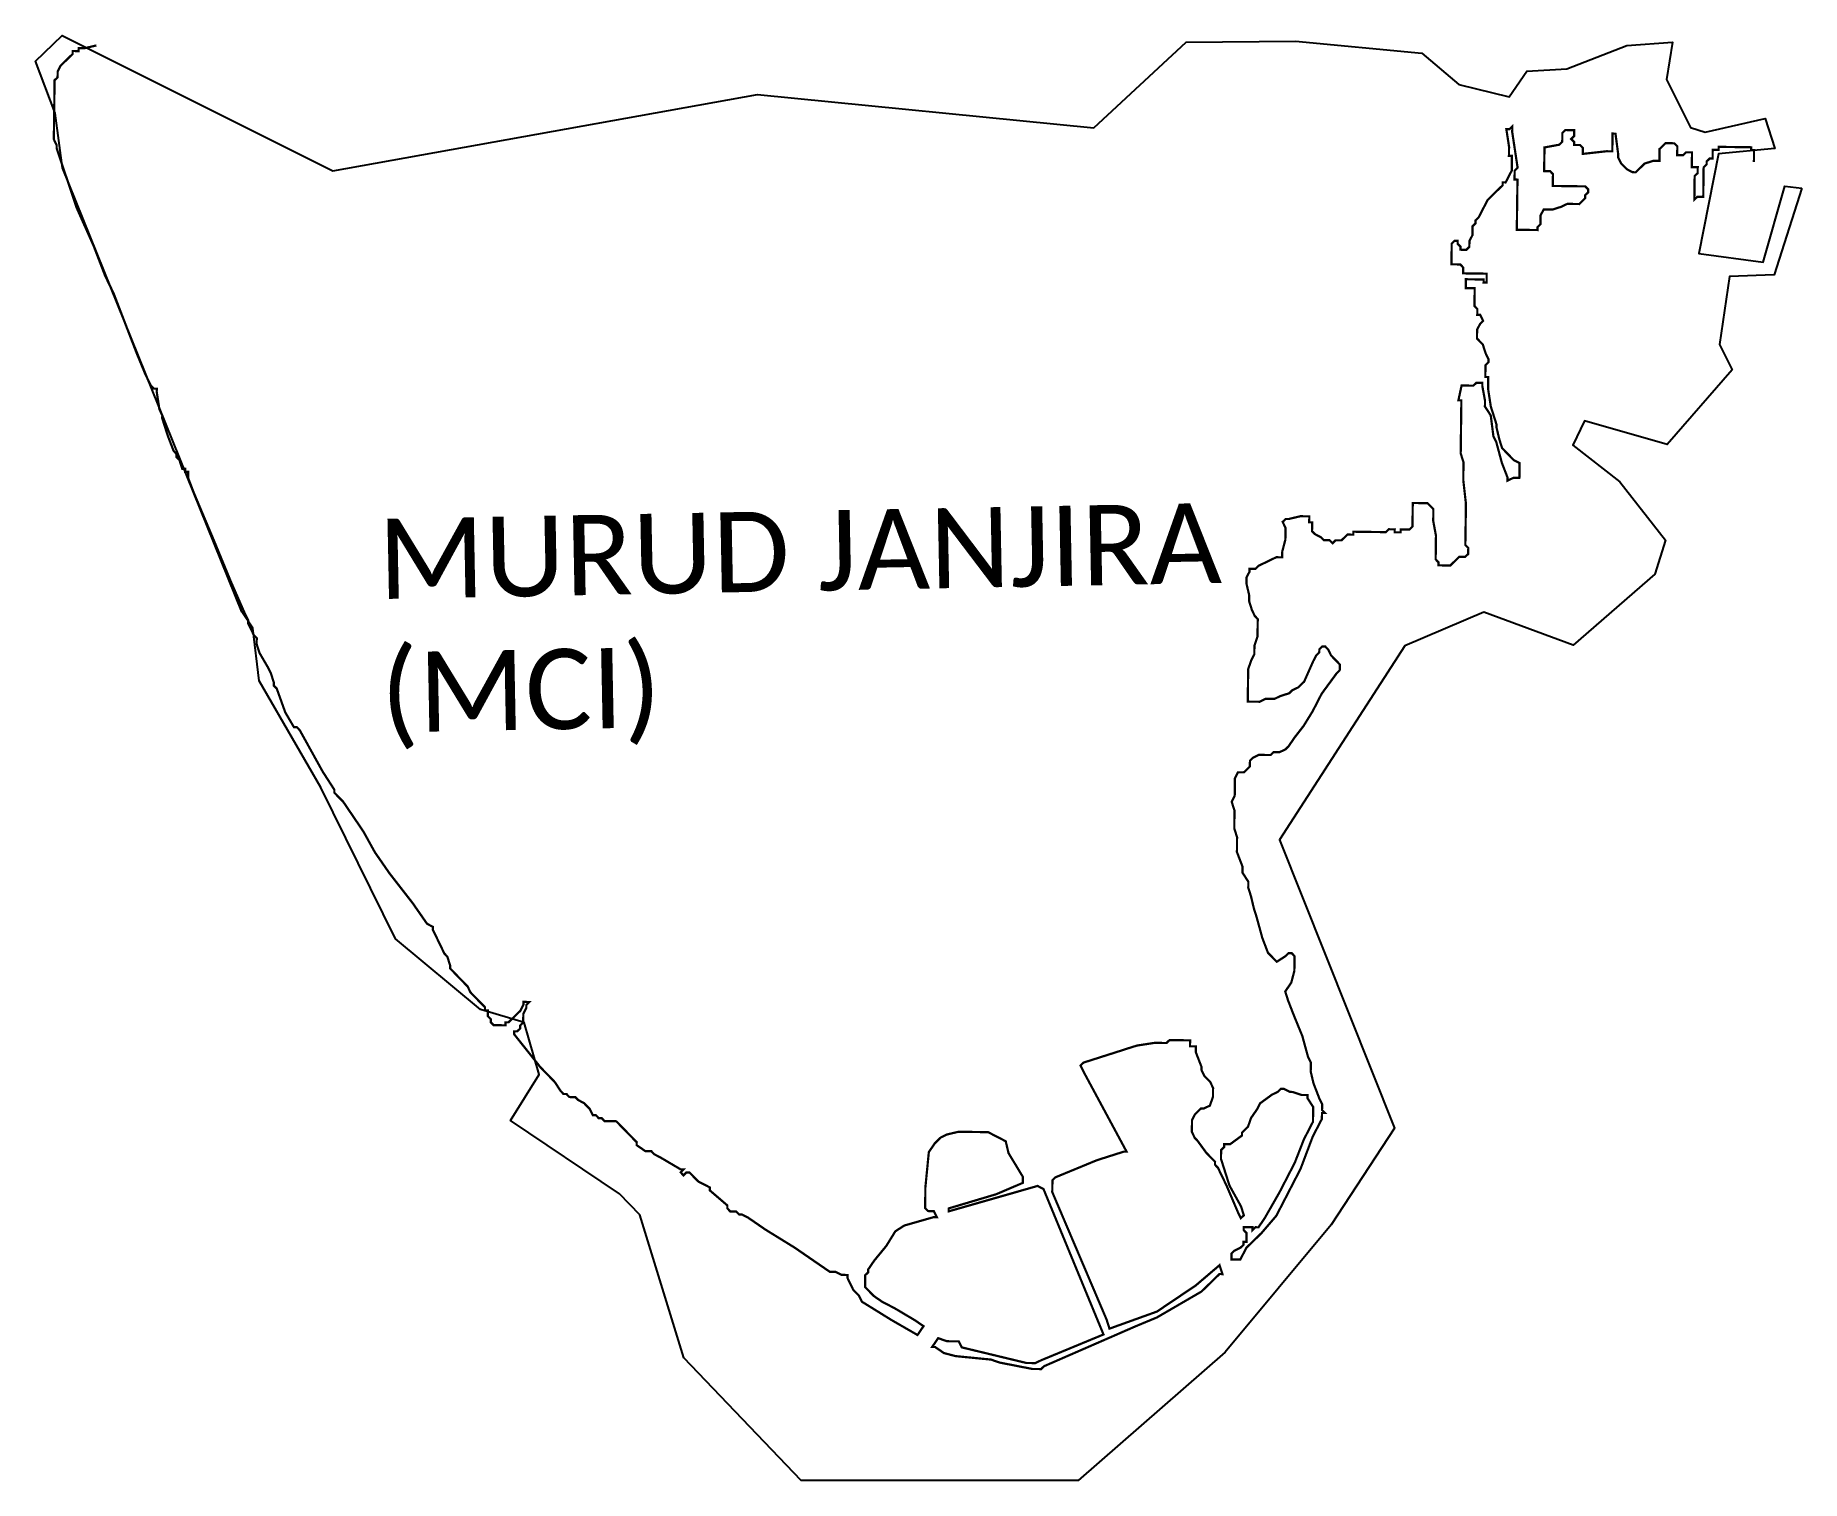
# Model space of a CAD drawing. Header units: metres. Extents: x 283713 to 286112, y 2026364 to 2028326.
import ezdxf

# ---------------------------------------------------------------- set-up
doc = ezdxf.new("R2010")
doc.units = ezdxf.units.M
for name, color, linetype in [('HIGH TIDE LINE', 6, 'Continuous'), ('village', 3, 'Continuous'), ('VILLAGE NAME', 250, 'Continuous')]:
    doc.layers.add(name, color=color, linetype=linetype)
doc.styles.get("Standard").update_dxf_attribs({"font": 'calibri.ttf'})

msp = doc.modelspace()

# ---------------------------------------------------------------- linework, layer by layer
at = {"layer": 'HIGH TIDE LINE', "lineweight": 0}
msp.add_lwpolyline([(286047.2, 2028154.1, 3.01, 3.01, 0), (286047.4, 2028170.2, 3.01, 3.01, 0), (286043.4, 2028170.2, 3.01, 3.01, 0), (286043.4, 2028174.2, 3.01, 3.01, 0), (285999.3, 2028174.8, 3.01, 3.01, 0), (285999.3, 2028170.8, 3.01, 3.01, 0), (285991.3, 2028170.9, 3.01, 3.01, 0), (285991.1, 2028158.9, 3.01, 3.01, 0), (285987.1, 2028158.9, 3.01, 3.01, 0), (285983, 2028155, 3.01, 3.01, 0), (285983, 2028151, 3.01, 3.01, 0), (285978.9, 2028147, 3.01, 3.01, 0), (285978.4, 2028106.9, 3.01, 3.01, 0), (285970.4, 2028107, 3.01, 3.01, 0), (285966.3, 2028103.1, 3.01, 3.01, 0), (285966.7, 2028135.1, 3.01, 3.01, 0), (285970.8, 2028139.1, 3.01, 3.01, 0), (285970.9, 2028147.1, 3.01, 3.01, 0), (285962.9, 2028147.2, 3.01, 3.01, 0), (285963.1, 2028167.3, 3.01, 3.01, 0), (285955.1, 2028167.4, 3.01, 3.01, 0), (285951.1, 2028163.4, 3.01, 3.01, 0), (285943, 2028163.5, 3.01, 3.01, 0), (285943.2, 2028175.6, 3.01, 3.01, 0), (285939.2, 2028179.6, 3.01, 3.01, 0), (285927.2, 2028179.8, 3.01, 3.01, 0), (285919.1, 2028171.9, 3.01, 3.01, 0), (285918.9, 2028155.8, 3.01, 3.01, 0), (285910.9, 2028155.9, 3.01, 3.01, 0), (285898.8, 2028152.1, 3.01, 3.01, 0), (285894.7, 2028148.1, 3.01, 3.01, 0), (285890.7, 2028144.2, 3.01, 3.01, 0), (285886.6, 2028140.2, 3.01, 3.01, 0), (285882.6, 2028140.3, 3.01, 3.01, 0), (285874.6, 2028144.4, 3.01, 3.01, 0), (285870.7, 2028148.5, 3.01, 3.01, 0), (285866.7, 2028152.5, 3.01, 3.01, 0), (285862.8, 2028160.6, 3.01, 3.01, 0), (285862.9, 2028164.6, 3.01, 3.01, 0), (285859.2, 2028192.7, 3.01, 3.01, 0), (285855.2, 2028192.8, 3.01, 3.01, 0), (285854.9, 2028168.7, 3.01, 3.01, 0), (285846.9, 2028168.8, 3.01, 3.01, 0), (285814.8, 2028165.2, 3.01, 3.01, 0), (285814.9, 2028173.3, 3.01, 3.01, 0), (285810.9, 2028177.3, 3.01, 3.01, 0), (285802.9, 2028177.4, 3.01, 3.01, 0), (285803, 2028181.4, 3.01, 3.01, 0), (285799, 2028185.5, 3.01, 3.01, 0), (285803.1, 2028189.5, 3.01, 3.01, 0), (285803.2, 2028197.5, 3.01, 3.01, 0), (285791.2, 2028197.6, 3.01, 3.01, 0), (285787.1, 2028193.7, 3.01, 3.01, 0), (285786.9, 2028181.7, 3.01, 3.01, 0), (285782.9, 2028177.7, 3.01, 3.01, 0), (285762.8, 2028174, 3.01, 3.01, 0), (285762.3, 2028141.9, 3.01, 3.01, 0), (285770.4, 2028141.8, 3.01, 3.01, 0), (285774.3, 2028137.7, 3.01, 3.01, 0), (285774.1, 2028121.7, 3.01, 3.01, 0), (285818.2, 2028121.1, 3.01, 3.01, 0), (285822.2, 2028117, 3.01, 3.01, 0), (285822.1, 2028113, 3.01, 3.01, 0), (285818, 2028109.1, 3.01, 3.01, 0), (285818, 2028105.1, 3.01, 3.01, 0), (285809.9, 2028097.1, 3.01, 3.01, 0), (285793.8, 2028097.4, 3.01, 3.01, 0), (285785.8, 2028093.5, 3.01, 3.01, 0), (285773.7, 2028089.6, 3.01, 3.01, 0), (285761.7, 2028089.8, 3.01, 3.01, 0), (285757.5, 2028081.8, 3.01, 3.01, 0), (285757.4, 2028069.8, 3.01, 3.01, 0), (285753.3, 2028065.8, 3.01, 3.01, 0), (285753.3, 2028061.8, 3.01, 3.01, 0), (285725.2, 2028062.2, 3.01, 3.01, 0), (285726.1, 2028130.3, 3.01, 3.01, 0), (285722.1, 2028130.4, 3.01, 3.01, 0), (285722.3, 2028142.4, 3.01, 3.01, 0), (285726.3, 2028146.4, 3.01, 3.01, 0), (285719, 2028194.6, 3.01, 3.01, 0), (285719.1, 2028202.6, 3.01, 3.01, 0), (285715, 2028198.7, 3.01, 3.01, 0), (285711, 2028198.7, 3.01, 3.01, 0), (285714.7, 2028174.6, 3.01, 3.01, 0), (285714.5, 2028162.6, 3.01, 3.01, 0), (285718.5, 2028162.5, 3.01, 3.01, 0), (285718.3, 2028142.5, 3.01, 3.01, 0), (285714.1, 2028134.5, 3.01, 3.01, 0), (285710, 2028126.5, 3.01, 3.01, 0), (285706, 2028126.6, 3.01, 3.01, 0), (285706, 2028122.6, 3.01, 3.01, 0), (285697.8, 2028114.7, 3.01, 3.01, 0), (285685.7, 2028102.8, 3.01, 3.01, 0), (285677.4, 2028086.9, 3.01, 3.01, 0), (285673.3, 2028078.9, 3.01, 3.01, 0), (285669.2, 2028075, 3.01, 3.01, 0), (285669.2, 2028071, 3.01, 3.01, 0), (285665.1, 2028067, 3.01, 3.01, 0), (285665, 2028055, 3.01, 3.01, 0), (285660.9, 2028047, 3.01, 3.01, 0), (285660.7, 2028039, 3.01, 3.01, 0), (285656.7, 2028035, 3.01, 3.01, 0), (285648.7, 2028035.1, 3.01, 3.01, 0), (285648.7, 2028039.2, 3.01, 3.01, 0), (285644.8, 2028043.2, 3.01, 3.01, 0), (285644.8, 2028047.2, 3.01, 3.01, 0), (285640.8, 2028047.3, 3.01, 3.01, 0), (285636.8, 2028043.3, 3.01, 3.01, 0), (285636.4, 2028015.3, 3.01, 3.01, 0), (285648.4, 2028015.1, 3.01, 3.01, 0), (285652.4, 2028011, 3.01, 3.01, 0), (285652.2, 2028003, 3.01, 3.01, 0), (285684.3, 2028002.6, 3.01, 3.01, 0), (285684.2, 2027990.6, 3.01, 3.01, 0), (285680.1, 2027990.6, 3.01, 3.01, 0), (285680.2, 2027994.6, 3.01, 3.01, 0), (285656.1, 2027995, 3.01, 3.01, 0), (285656, 2027982.9, 3.01, 3.01, 0), (285668, 2027982.8, 3.01, 3.01, 0), (285667.7, 2027958.7, 3.01, 3.01, 0), (285671.6, 2027954.6, 3.01, 3.01, 0), (285671.5, 2027946.6, 3.01, 3.01, 0), (285675.5, 2027946.6, 3.01, 3.01, 0), (285679.4, 2027938.5, 3.01, 3.01, 0), (285675.4, 2027934.5, 3.01, 3.01, 0), (285671.3, 2027926.6, 3.01, 3.01, 0), (285671.1, 2027914.6, 3.01, 3.01, 0), (285679, 2027906.4, 3.01, 3.01, 0), (285682.9, 2027894.4, 3.01, 3.01, 0), (285686.8, 2027886.3, 3.01, 3.01, 0), (285686.7, 2027882.3, 3.01, 3.01, 0), (285682.7, 2027878.3, 3.01, 3.01, 0), (285682.4, 2027862.3, 3.01, 3.01, 0), (285686.4, 2027862.2, 3.01, 3.01, 0), (285686.2, 2027846.2, 3.01, 3.01, 0), (285689.9, 2027822.1, 3.01, 3.01, 0), (285697.6, 2027797.9, 3.01, 3.01, 0), (285697.6, 2027793.9, 3.01, 3.01, 0), (285701.4, 2027777.8, 3.01, 3.01, 0), (285705.2, 2027765.7, 3.01, 3.01, 0), (285713.1, 2027757.6, 3.01, 3.01, 0), (285721, 2027749.5, 3.01, 3.01, 0), (285729, 2027745.4, 3.01, 3.01, 0), (285728.7, 2027725.3, 3.01, 3.01, 0), (285720.7, 2027725.4, 3.01, 3.01, 0), (285712.6, 2027721.5, 3.01, 3.01, 0), (285712.7, 2027725.5, 3.01, 3.01, 0), (285704.9, 2027745.7, 3.01, 3.01, 0), (285697.3, 2027773.9, 3.01, 3.01, 0), (285693.4, 2027781.9, 3.01, 3.01, 0), (285689.8, 2027810.1, 3.01, 3.01, 0), (285681.9, 2027822.2, 3.01, 3.01, 0), (285682, 2027830.2, 3.01, 3.01, 0), (285678.3, 2027850.3, 3.01, 3.01, 0), (285678.3, 2027854.3, 3.01, 3.01, 0), (285670.3, 2027854.4, 3.01, 3.01, 0), (285666.2, 2027850.5, 3.01, 3.01, 0), (285650.2, 2027850.7, 3.01, 3.01, 0), (285645.9, 2027830.7, 3.01, 3.01, 0), (285649.9, 2027830.6, 3.01, 3.01, 0), (285649, 2027758.5, 3.01, 3.01, 0), (285652.8, 2027746.4, 3.01, 3.01, 0), (285652.5, 2027722.3, 3.01, 3.01, 0), (285656.1, 2027690.2, 3.01, 3.01, 0), (285655.3, 2027634.1, 3.01, 3.01, 0), (285659.3, 2027630, 3.01, 3.01, 0), (285659.2, 2027622, 3.01, 3.01, 0), (285655.1, 2027618.1, 3.01, 3.01, 0), (285647.1, 2027618.2, 3.01, 3.01, 0), (285639, 2027610.3, 3.01, 3.01, 0), (285634.9, 2027606.3, 3.01, 3.01, 0), (285618.9, 2027606.5, 3.01, 3.01, 0), (285618.9, 2027610.5, 3.01, 3.01, 0), (285615, 2027614.6, 3.01, 3.01, 0), (285615.4, 2027646.7, 3.01, 3.01, 0), (285611.7, 2027666.8, 3.01, 3.01, 0), (285611.9, 2027682.8, 3.01, 3.01, 0), (285607.9, 2027686.9, 3.01, 3.01, 0), (285604, 2027690.9, 3.01, 3.01, 0), (285583.9, 2027691.2, 3.01, 3.01, 0), (285583.5, 2027659.1, 3.01, 3.01, 0), (285579.4, 2027655.2, 3.01, 3.01, 0), (285567.4, 2027655.3, 3.01, 3.01, 0), (285567.4, 2027651.3, 3.01, 3.01, 0), (285559.3, 2027651.4, 3.01, 3.01, 0), (285559.4, 2027655.4, 3.01, 3.01, 0), (285551.4, 2027655.5, 3.01, 3.01, 0), (285547.3, 2027651.6, 3.01, 3.01, 0), (285503.2, 2027652.2, 3.01, 3.01, 0), (285503.2, 2027648.2, 3.01, 3.01, 0), (285495.2, 2027648.3, 3.01, 3.01, 0), (285491.1, 2027644.3, 3.01, 3.01, 0), (285487, 2027640.4, 3.01, 3.01, 0), (285479, 2027640.5, 3.01, 3.01, 0), (285475, 2027636.5, 3.01, 3.01, 0), (285471, 2027640.6, 3.01, 3.01, 0), (285463, 2027640.7, 3.01, 3.01, 0), (285459, 2027644.7, 3.01, 3.01, 0), (285451.1, 2027648.9, 3.01, 3.01, 0), (285447.1, 2027652.9, 3.01, 3.01, 0), (285447.3, 2027664.9, 3.01, 3.01, 0), (285443.3, 2027665, 3.01, 3.01, 0), (285443.4, 2027673, 3.01, 3.01, 0), (285431.3, 2027673.2, 3.01, 3.01, 0), (285415.3, 2027669.4, 3.01, 3.01, 0), (285411.3, 2027669.4, 3.01, 3.01, 0), (285407.2, 2027665.5, 3.01, 3.01, 0), (285411.1, 2027657.4, 3.01, 3.01, 0), (285410.9, 2027641.4, 3.01, 3.01, 0), (285406.7, 2027625.4, 3.01, 3.01, 0), (285406.5, 2027617.4, 3.01, 3.01, 0), (285398.5, 2027617.5, 3.01, 3.01, 0), (285374.3, 2027605.8, 3.01, 3.01, 0), (285370.3, 2027601.8, 3.01, 3.01, 0), (285362.2, 2027601.9, 3.01, 3.01, 0), (285362.2, 2027597.9, 3.01, 3.01, 0), (285358.1, 2027590, 3.01, 3.01, 0), (285358, 2027581.9, 3.01, 3.01, 0), (285361.8, 2027565.8, 3.01, 3.01, 0), (285361.7, 2027557.8, 3.01, 3.01, 0), (285365.5, 2027545.7, 3.01, 3.01, 0), (285369.4, 2027537.7, 3.01, 3.01, 0), (285373.4, 2027533.6, 3.01, 3.01, 0), (285373, 2027509.6, 3.01, 3.01, 0), (285368.9, 2027497.6, 3.01, 3.01, 0), (285368.7, 2027485.6, 3.01, 3.01, 0), (285364.6, 2027477.6, 3.01, 3.01, 0), (285360.4, 2027465.6, 3.01, 3.01, 0), (285359.8, 2027421.5, 3.01, 3.01, 0), (285375.9, 2027421.3, 3.01, 3.01, 0), (285383.9, 2027425.2, 3.01, 3.01, 0), (285396, 2027425.1, 3.01, 3.01, 0), (285404, 2027429, 3.01, 3.01, 0), (285416.1, 2027432.8, 3.01, 3.01, 0), (285420.2, 2027436.8, 3.01, 3.01, 0), (285428.2, 2027440.7, 3.01, 3.01, 0), (285436.4, 2027448.6, 3.01, 3.01, 0), (285448.8, 2027476.5, 3.01, 3.01, 0), (285452.9, 2027484.4, 3.01, 3.01, 0), (285456.9, 2027488.4, 3.01, 3.01, 0), (285457, 2027492.4, 3.01, 3.01, 0), (285461.1, 2027496.4, 3.01, 3.01, 0), (285465.1, 2027496.3, 3.01, 3.01, 0), (285469, 2027492.2, 3.01, 3.01, 0), (285472.9, 2027484.2, 3.01, 3.01, 0), (285476.9, 2027480.1, 3.01, 3.01, 0), (285484.8, 2027472, 3.01, 3.01, 0), (285484.7, 2027464, 3.01, 3.01, 0), (285480.6, 2027460, 3.01, 3.01, 0), (285460.2, 2027432.2, 3.01, 3.01, 0), (285447.9, 2027408.3, 3.01, 3.01, 0), (285435.6, 2027388.4, 3.01, 3.01, 0), (285423.3, 2027372.6, 3.01, 3.01, 0), (285415.1, 2027360.6, 3.01, 3.01, 0), (285411.1, 2027356.7, 3.01, 3.01, 0), (285403, 2027352.8, 3.01, 3.01, 0), (285395, 2027352.9, 3.01, 3.01, 0), (285390.9, 2027348.9, 3.01, 3.01, 0), (285374.9, 2027349.2, 3.01, 3.01, 0), (285366.8, 2027345.2, 3.01, 3.01, 0), (285362.8, 2027341.3, 3.01, 3.01, 0), (285362.7, 2027333.3, 3.01, 3.01, 0), (285358.6, 2027329.3, 3.01, 3.01, 0), (285354.5, 2027325.4, 3.01, 3.01, 0), (285346.5, 2027325.5, 3.01, 3.01, 0), (285342.4, 2027317.5, 3.01, 3.01, 0), (285342.1, 2027293.5, 3.01, 3.01, 0), (285338, 2027285.5, 3.01, 3.01, 0), (285341.8, 2027273.4, 3.01, 3.01, 0), (285341.5, 2027249.4, 3.01, 3.01, 0), (285345.3, 2027237.3, 3.01, 3.01, 0), (285345.1, 2027217.2, 3.01, 3.01, 0), (285352.8, 2027197.1, 3.01, 3.01, 0), (285352.7, 2027189.1, 3.01, 3.01, 0), (285360.6, 2027176.9, 3.01, 3.01, 0), (285360.5, 2027168.9, 3.01, 3.01, 0), (285364.3, 2027156.8, 3.01, 3.01, 0), (285368.1, 2027140.7, 3.01, 3.01, 0), (285371.9, 2027128.7, 3.01, 3.01, 0), (285379.6, 2027100.5, 3.01, 3.01, 0), (285387.3, 2027080.3, 3.01, 3.01, 0), (285391.3, 2027076.3, 3.01, 3.01, 0), (285399.2, 2027068.2, 3.01, 3.01, 0), (285411.3, 2027076, 3.01, 3.01, 0), (285415.4, 2027080, 3.01, 3.01, 0), (285419.4, 2027079.9, 3.01, 3.01, 0), (285423.4, 2027075.8, 3.01, 3.01, 0), (285423.1, 2027055.8, 3.01, 3.01, 0), (285418.9, 2027039.8, 3.01, 3.01, 0), (285410.7, 2027027.9, 3.01, 3.01, 0), (285414.5, 2027015.8, 3.01, 3.01, 0), (285422.3, 2026995.7, 3.01, 3.01, 0), (285433.9, 2026967.4, 3.01, 3.01, 0), (285441.6, 2026939.3, 3.01, 3.01, 0), (285445.5, 2026931.2, 3.01, 3.01, 0), (285445.3, 2026919.2, 3.01, 3.01, 0), (285449.1, 2026903.1, 3.01, 3.01, 0), (285456.9, 2026882.9, 3.01, 3.01, 0), (285460.8, 2026874.9, 3.01, 3.01, 0), (285460.7, 2026866.8, 3.01, 3.01, 0), (285464.6, 2026862.8, 3.01, 3.01, 0), (285460.6, 2026862.8, 3.01, 3.01, 0), (285460.5, 2026854.8, 3.01, 3.01, 0), (285448.1, 2026830.9, 3.01, 3.01, 0), (285431.5, 2026787, 3.01, 3.01, 0), (285415.1, 2026755.2, 3.01, 3.01, 0), (285398.6, 2026723.3, 3.01, 3.01, 0), (285378.2, 2026699.5, 3.01, 3.01, 0), (285357.9, 2026679.8, 3.01, 3.01, 0), (285349.7, 2026663.8, 3.01, 3.01, 0), (285337.7, 2026664, 3.01, 3.01, 0), (285337.8, 2026672, 3.01, 3.01, 0), (285341.8, 2026676, 3.01, 3.01, 0), (285349.9, 2026679.9, 3.01, 3.01, 0), (285354, 2026683.8, 3.01, 3.01, 0), (285354, 2026687.8, 3.01, 3.01, 0), (285358, 2026687.8, 3.01, 3.01, 0), (285358.2, 2026699.8, 3.01, 3.01, 0), (285354.2, 2026703.9, 3.01, 3.01, 0), (285354.3, 2026707.9, 3.01, 3.01, 0), (285366.3, 2026707.7, 3.01, 3.01, 0), (285366.3, 2026703.7, 3.01, 3.01, 0), (285370.3, 2026707.7, 3.01, 3.01, 0), (285374.3, 2026707.6, 3.01, 3.01, 0), (285382.5, 2026719.5, 3.01, 3.01, 0), (285403, 2026755.3, 3.01, 3.01, 0), (285423.6, 2026795.2, 3.01, 3.01, 0), (285436.1, 2026827.1, 3.01, 3.01, 0), (285448.4, 2026851, 3.01, 3.01, 0), (285448.7, 2026871, 3.01, 3.01, 0), (285440.8, 2026883.1, 3.01, 3.01, 0), (285440.9, 2026887.2, 3.01, 3.01, 0), (285432.9, 2026887.3, 3.01, 3.01, 0), (285420.9, 2026891.4, 3.01, 3.01, 0), (285416.9, 2026891.5, 3.01, 3.01, 0), (285408.9, 2026895.6, 3.01, 3.01, 0), (285404.9, 2026895.7, 3.01, 3.01, 0), (285400.9, 2026891.7, 3.01, 3.01, 0), (285392.8, 2026887.8, 3.01, 3.01, 0), (285376.6, 2026876, 3.01, 3.01, 0), (285372.5, 2026868, 3.01, 3.01, 0), (285364.3, 2026856.1, 3.01, 3.01, 0), (285360.1, 2026844.1, 3.01, 3.01, 0), (285352, 2026836.2, 3.01, 3.01, 0), (285351.9, 2026832.2, 3.01, 3.01, 0), (285335.8, 2026820.4, 3.01, 3.01, 0), (285327.7, 2026820.5, 3.01, 3.01, 0), (285327.7, 2026816.5, 3.01, 3.01, 0), (285323.6, 2026812.5, 3.01, 3.01, 0), (285323.5, 2026800.5, 3.01, 3.01, 0), (285327.3, 2026788.4, 3.01, 3.01, 0), (285335, 2026764.3, 3.01, 3.01, 0), (285350.7, 2026736, 3.01, 3.01, 0), (285354.5, 2026723.9, 3.01, 3.01, 0), (285350.4, 2026720, 3.01, 3.01, 0), (285346.5, 2026728, 3.01, 3.01, 0), (285331, 2026764.3, 3.01, 3.01, 0), (285319.3, 2026788.5, 3.01, 3.01, 0), (285315.3, 2026792.6, 3.01, 3.01, 0), (285315.4, 2026796.6, 3.01, 3.01, 0), (285303.5, 2026808.8, 3.01, 3.01, 0), (285291.7, 2026825, 3.01, 3.01, 0), (285287.8, 2026829.1, 3.01, 3.01, 0), (285283.9, 2026837.1, 3.01, 3.01, 0), (285284.1, 2026853.2, 3.01, 3.01, 0), (285288.2, 2026861.1, 3.01, 3.01, 0), (285296.3, 2026869, 3.01, 3.01, 0), (285300.3, 2026869, 3.01, 3.01, 0), (285308.4, 2026872.9, 3.01, 3.01, 0), (285312.6, 2026884.9, 3.01, 3.01, 0), (285312.7, 2026896.9, 3.01, 3.01, 0), (285308.8, 2026905, 3.01, 3.01, 0), (285304.9, 2026909, 3.01, 3.01, 0), (285300.9, 2026913.1, 3.01, 3.01, 0), (285297, 2026921.2, 3.01, 3.01, 0), (285297.1, 2026925.2, 3.01, 3.01, 0), (285289.3, 2026945.3, 3.01, 3.01, 0), (285289.4, 2026953.3, 3.01, 3.01, 0), (285281.4, 2026953.4, 3.01, 3.01, 0), (285281.5, 2026961.5, 3.01, 3.01, 0), (285253.5, 2026961.8, 3.01, 3.01, 0), (285249.4, 2026957.9, 3.01, 3.01, 0), (285233.4, 2026958.1, 3.01, 3.01, 0), (285209.3, 2026954.4, 3.01, 3.01, 0), (285197.2, 2026950.6, 3.01, 3.01, 0), (285185.1, 2026946.7, 3.01, 3.01, 0), (285136.8, 2026931.3, 3.01, 3.01, 0), (285132.7, 2026927.4, 3.01, 3.01, 0), (285136.6, 2026919.3, 3.01, 3.01, 0), (285195.3, 2026810.3, 3.01, 3.01, 0), (285191.3, 2026810.3, 3.01, 3.01, 0), (285155.1, 2026798.8, 3.01, 3.01, 0), (285098.6, 2026775.5, 3.01, 3.01, 0), (285094.6, 2026771.5, 3.01, 3.01, 0), (285094.3, 2026755.5, 3.01, 3.01, 0), (285168.2, 2026582.1, 3.01, 3.01, 0), (285172, 2026570, 3.01, 3.01, 0), (285236.5, 2026593.2, 3.01, 3.01, 0), (285289.1, 2026628.6, 3.01, 3.01, 0), (285321.5, 2026656.2, 3.01, 3.01, 0), (285325.4, 2026644.1, 3.01, 3.01, 0), (285321.4, 2026644.2, 3.01, 3.01, 0), (285297, 2026620.4, 3.01, 3.01, 0), (285236.4, 2026585.2, 3.01, 3.01, 0), (285208.2, 2026573.5, 3.01, 3.01, 0), (285083.2, 2026519, 3.01, 3.01, 0), (285079.1, 2026515.1, 3.01, 3.01, 0), (285067.1, 2026515.3, 3.01, 3.01, 0), (285023.1, 2026523.9, 3.01, 3.01, 0), (285011.1, 2026528, 3.01, 3.01, 0), (284963.1, 2026532.7, 3.01, 3.01, 0), (284947.1, 2026536.9, 3.01, 3.01, 0), (284935.2, 2026545.1, 3.01, 3.01, 0), (284931.2, 2026545.1, 3.01, 3.01, 0), (284939.3, 2026557.1, 3.01, 3.01, 0), (284951.3, 2026552.9, 3.01, 3.01, 0), (284967.4, 2026552.7, 3.01, 3.01, 0), (284971.3, 2026544.6, 3.01, 3.01, 0), (285059.2, 2026523.4, 3.01, 3.01, 0), (285071.2, 2026523.2, 3.01, 3.01, 0), (285079.3, 2026527.1, 3.01, 3.01, 0), (285163.9, 2026562.1, 3.01, 3.01, 0), (285082.4, 2026759.6, 3.01, 3.01, 0), (285074.4, 2026763.8, 3.01, 3.01, 0), (284953.7, 2026729.3, 3.01, 3.01, 0), (284953.7, 2026733.3, 3.01, 3.01, 0), (285018.1, 2026752.5, 3.01, 3.01, 0), (285054.4, 2026768, 3.01, 3.01, 0), (285054.5, 2026776, 3.01, 3.01, 0), (285034.9, 2026808.4, 3.01, 3.01, 0), (285031.1, 2026824.5, 3.01, 3.01, 0), (285015.2, 2026832.7, 3.01, 3.01, 0), (285007.2, 2026836.8, 3.01, 3.01, 0), (284967.1, 2026837.4, 3.01, 3.01, 0), (284951.1, 2026833.6, 3.01, 3.01, 0), (284943, 2026829.7, 3.01, 3.01, 0), (284934.9, 2026821.8, 3.01, 3.01, 0), (284926.7, 2026809.8, 3.01, 3.01, 0), (284922, 2026761.8, 3.01, 3.01, 0), (284921.7, 2026733.7, 3.01, 3.01, 0), (284925.6, 2026729.7, 3.01, 3.01, 0), (284933.6, 2026729.5, 3.01, 3.01, 0), (284937.5, 2026721.5, 3.01, 3.01, 0), (284933.5, 2026721.5, 3.01, 3.01, 0), (284893.3, 2026710, 3.01, 3.01, 0), (284881.2, 2026702.2, 3.01, 3.01, 0), (284868.9, 2026682.3, 3.01, 3.01, 0), (284852.6, 2026662.5, 3.01, 3.01, 0), (284844.4, 2026650.5, 3.01, 3.01, 0), (284844.3, 2026646.5, 3.01, 3.01, 0), (284840.3, 2026642.6, 3.01, 3.01, 0), (284840.1, 2026626.5, 3.01, 3.01, 0), (284848, 2026618.4, 3.01, 3.01, 0), (284851.9, 2026614.4, 3.01, 3.01, 0), (284863.8, 2026606.2, 3.01, 3.01, 0), (284879.8, 2026598, 3.01, 3.01, 0), (284907.6, 2026581.5, 3.01, 3.01, 0), (284919.5, 2026573.4, 3.01, 3.01, 0), (284911.3, 2026561.4, 3.01, 3.01, 0), (284875.5, 2026582, 3.01, 3.01, 0), (284855.7, 2026594.3, 3.01, 3.01, 0), (284835.8, 2026606.6, 3.01, 3.01, 0), (284831.9, 2026614.6, 3.01, 3.01, 0), (284824, 2026622.8, 3.01, 3.01, 0), (284820.1, 2026630.8, 3.01, 3.01, 0), (284816.2, 2026638.9, 3.01, 3.01, 0), (284816.2, 2026642.9, 3.01, 3.01, 0), (284808.2, 2026643, 3.01, 3.01, 0), (284800.2, 2026647.1, 3.01, 3.01, 0), (284792.2, 2026647.2, 3.01, 3.01, 0), (284744.5, 2026680, 3.01, 3.01, 0), (284704.8, 2026704.5, 3.01, 3.01, 0), (284681, 2026720.9, 3.01, 3.01, 0), (284673, 2026725, 3.01, 3.01, 0), (284669, 2026725.1, 3.01, 3.01, 0), (284665, 2026729.1, 3.01, 3.01, 0), (284657, 2026729.2, 3.01, 3.01, 0), (284653.1, 2026733.3, 3.01, 3.01, 0), (284653.1, 2026737.3, 3.01, 3.01, 0), (284629.3, 2026757.7, 3.01, 3.01, 0), (284629.4, 2026761.7, 3.01, 3.01, 0), (284613.5, 2026769.9, 3.01, 3.01, 0), (284601.6, 2026782.1, 3.01, 3.01, 0), (284597.6, 2026782.2, 3.01, 3.01, 0), (284593.5, 2026778.2, 3.01, 3.01, 0), (284589.6, 2026782.3, 3.01, 3.01, 0), (284593.6, 2026786.2, 3.01, 3.01, 0), (284589.6, 2026786.3, 3.01, 3.01, 0), (284561.8, 2026802.7, 3.01, 3.01, 0), (284553.8, 2026806.8, 3.01, 3.01, 0), (284549.9, 2026810.9, 3.01, 3.01, 0), (284541.8, 2026811, 3.01, 3.01, 0), (284529.9, 2026819.2, 3.01, 3.01, 0), (284530, 2026823.2, 3.01, 3.01, 0), (284526, 2026827.2, 3.01, 3.01, 0), (284514.2, 2026839.4, 3.01, 3.01, 0), (284506.2, 2026847.5, 3.01, 3.01, 0), (284502.3, 2026851.6, 3.01, 3.01, 0), (284486.3, 2026851.8, 3.01, 3.01, 0), (284482.3, 2026855.9, 3.01, 3.01, 0), (284478.3, 2026855.9, 3.01, 3.01, 0), (284474.3, 2026860, 3.01, 3.01, 0), (284470.3, 2026860, 3.01, 3.01, 0), (284466.4, 2026868.1, 3.01, 3.01, 0), (284458.5, 2026876.2, 3.01, 3.01, 0), (284450.6, 2026880.4, 3.01, 3.01, 0), (284446.6, 2026884.4, 3.01, 3.01, 0), (284438.6, 2026884.5, 3.01, 3.01, 0), (284434.6, 2026888.6, 3.01, 3.01, 0), (284430.6, 2026888.6, 3.01, 3.01, 0), (284426.7, 2026892.7, 3.01, 3.01, 0), (284418.8, 2026904.8, 3.01, 3.01, 0), (284399, 2026925.2, 3.01, 3.01, 0), (284363.6, 2026969.7, 3.01, 3.01, 0), (284363.6, 2026973.7, 3.01, 3.01, 0), (284367.6, 2026973.7, 3.01, 3.01, 0), (284371.7, 2026977.6, 3.01, 3.01, 0), (284371.7, 2026981.7, 3.01, 3.01, 0), (284375.8, 2026985.6, 3.01, 3.01, 0), (284376, 2026997.6, 3.01, 3.01, 0), (284380.1, 2027005.6, 3.01, 3.01, 0), (284380.1, 2027009.6, 3.01, 3.01, 0), (284384.2, 2027013.6, 3.01, 3.01, 0), (284376.2, 2027013.7, 3.01, 3.01, 0), (284376.1, 2027009.7, 3.01, 3.01, 0), (284372, 2027001.7, 3.01, 3.01, 0), (284355.8, 2026985.9, 3.01, 3.01, 0), (284351.7, 2026985.9, 3.01, 3.01, 0), (284351.7, 2026981.9, 3.01, 3.01, 0), (284335.7, 2026982.1, 3.01, 3.01, 0), (284331.7, 2026986.2, 3.01, 3.01, 0), (284331.8, 2026990.2, 3.01, 3.01, 0), (284327.8, 2026994.3, 3.01, 3.01, 0), (284327.9, 2027002.3, 3.01, 3.01, 0), (284323.9, 2027002.3, 3.01, 3.01, 0), (284324, 2027006.4, 3.01, 3.01, 0), (284308.1, 2027022.6, 3.01, 3.01, 0), (284304.2, 2027026.7, 3.01, 3.01, 0), (284300.3, 2027034.7, 3.01, 3.01, 0), (284288.4, 2027046.9, 3.01, 3.01, 0), (284284.5, 2027051, 3.01, 3.01, 0), (284276.6, 2027059.1, 3.01, 3.01, 0), (284276.6, 2027063.1, 3.01, 3.01, 0), (284272.8, 2027075.2, 3.01, 3.01, 0), (284268.8, 2027079.3, 3.01, 3.01, 0), (284261, 2027095.4, 3.01, 3.01, 0), (284257.1, 2027103.5, 3.01, 3.01, 0), (284253.2, 2027111.5, 3.01, 3.01, 0), (284253.3, 2027115.6, 3.01, 3.01, 0), (284245.3, 2027119.7, 3.01, 3.01, 0), (284225.6, 2027148, 3.01, 3.01, 0), (284194.1, 2027188.5, 3.01, 3.01, 0), (284174.4, 2027216.9, 3.01, 3.01, 0), (284158.8, 2027245.1, 3.01, 3.01, 0), (284131.3, 2027285.6, 3.01, 3.01, 0), (284123.3, 2027293.7, 3.01, 3.01, 0), (284119.4, 2027297.8, 3.01, 3.01, 0), (284119.4, 2027301.8, 3.01, 3.01, 0), (284103.7, 2027326.1, 3.01, 3.01, 0), (284072.4, 2027382.6, 3.01, 3.01, 0), (284068.5, 2027386.7, 3.01, 3.01, 0), (284064.5, 2027386.7, 3.01, 3.01, 0), (284052.7, 2027406.9, 3.01, 3.01, 0), (284041.1, 2027439.2, 3.01, 3.01, 0), (284037.1, 2027443.2, 3.01, 3.01, 0), (284037.2, 2027447.2, 3.01, 3.01, 0), (284033.4, 2027459.3, 3.01, 3.01, 0), (284029.5, 2027467.4, 3.01, 3.01, 0), (284017.7, 2027487.6, 3.01, 3.01, 0), (284013.8, 2027499.7, 3.01, 3.01, 0), (284014, 2027507.7, 3.01, 3.01, 0), (284010, 2027511.8, 3.01, 3.01, 0), (284002.2, 2027527.9, 3.01, 3.01, 0), (284002.3, 2027531.9, 3.01, 3.01, 0), (283998.3, 2027540, 3.01, 3.01, 0), (283978.9, 2027584.3, 3.01, 3.01, 0), (283955.6, 2027640.8, 3.01, 3.01, 0), (283928.4, 2027705.3, 3.01, 3.01, 0), (283920.7, 2027725.5, 3.01, 3.01, 0), (283920.8, 2027733.5, 3.01, 3.01, 0), (283916.7, 2027733.5, 3.01, 3.01, 0), (283916.8, 2027737.5, 3.01, 3.01, 0), (283912.8, 2027737.6, 3.01, 3.01, 0), (283908.9, 2027749.7, 3.01, 3.01, 0), (283905, 2027753.7, 3.01, 3.01, 0), (283905, 2027757.7, 3.01, 3.01, 0), (283901.1, 2027761.8, 3.01, 3.01, 0), (283893.3, 2027782, 3.01, 3.01, 0), (283885.6, 2027806.1, 3.01, 3.01, 0), (283885.7, 2027810.1, 3.01, 3.01, 0), (283881.8, 2027818.2, 3.01, 3.01, 0), (283878.1, 2027842.3, 3.01, 3.01, 0), (283878.2, 2027846.3, 3.01, 3.01, 0), (283874.2, 2027846.4, 3.01, 3.01, 0), (283870.2, 2027850.4, 3.01, 3.01, 0), (283866.3, 2027858.5, 3.01, 3.01, 0), (283862.4, 2027866.6, 3.01, 3.01, 0), (283850.8, 2027894.8, 3.01, 3.01, 0), (283843, 2027915, 3.01, 3.01, 0), (283827.5, 2027955.3, 3.01, 3.01, 0), (283819.8, 2027975.4, 3.01, 3.01, 0), (283808.1, 2027999.6, 3.01, 3.01, 0), (283792.6, 2028039.9, 3.01, 3.01, 0), (283769.2, 2028092.4, 3.01, 3.01, 0), (283742.2, 2028172.9, 3.01, 3.01, 0), (283742.3, 2028176.9, 3.01, 3.01, 0), (283738.4, 2028185, 3.01, 3.01, 0), (283739.4, 2028265.2, 3.01, 3.01, 0), (283743.5, 2028269.1, 3.01, 3.01, 0), (283743.6, 2028277.2, 3.01, 3.01, 0), (283747.7, 2028285.1, 3.01, 3.01, 0), (283751.8, 2028289.1, 3.01, 3.01, 0), (283755.9, 2028293, 3.01, 3.01, 0), (283759.9, 2028297, 3.01, 3.01, 0), (283764, 2028300.9, 3.01, 3.01, 0), (283764, 2028304.9, 3.01, 3.01, 0), (283772, 2028304.8, 3.01, 3.01, 0), (283772.1, 2028308.8, 3.01, 3.01, 0), (283780.1, 2028308.7, 3.01, 3.01, 0), (283796.2, 2028312.5, 3.01, 3.01, 0)], format="xyseb", dxfattribs=at)
at = {"layer": 'village', "color": 3}
msp.add_polyline3d([(286112.1, 2028118.9, 0), (286074.7, 2028001.1, 0), (286014.1, 2027998.7, 0), (286000.3, 2027906.3, 0), (286017.7, 2027872.2, 0), (285929.4, 2027770.4, 0), (285817.3, 2027802.6, 0), (285801.1, 2027769.8, 0), (285865.2, 2027719.7, 0), (285927.2, 2027640.7, 0), (285912.8, 2027594.6, 0), (285801.7, 2027498, 0), (285680.4, 2027542.9, 0), (285573, 2027497.1, 0), (285403, 2027233.8, 0), (285559, 2026842.1, 0), (285472.9, 2026710.8, 0), (285329.1, 2026537.9, 0), (285129.4, 2026363.9, 0), (284892.3, 2026363.7, 0), (284753.5, 2026363.6, 0), (284594, 2026530.5, 0), (284534.4, 2026724.7, 0), (284506.4, 2026753.2, 0), (284358.8, 2026852.8, 0), (284397.3, 2026915, 0), (284377, 2026985.6, 0), (284317.8, 2027003.6, 0), (284202.5, 2027099.5, 0), (284101.1, 2027304.7, 0), (284017.1, 2027449.9, 0), (284008.7, 2027521.3, 0), (283993.9, 2027543.3, 0), (283750.1, 2028146.2, 0), (283740, 2028220.7, 0), (283713.3, 2028291.3, 0), (283749.9, 2028326.2, 0), (284117.5, 2028142.2, 0), (284693.9, 2028246, 0), (285150.6, 2028200.4, 0), (285276, 2028316.9, 0), (285424.5, 2028318.1, 0), (285596, 2028302, 0), (285646.5, 2028259.6, 0), (285715, 2028242.8, 0), (285739, 2028277.7, 0), (285793, 2028280.6, 0), (285874.7, 2028312.2, 0), (285936.7, 2028316.8, 0), (285928.4, 2028266.3, 0), (285961, 2028201.2, 0), (285981.1, 2028194.6, 0), (286062.3, 2028213.4, 0), (286075.6, 2028172.4, 0), (285999.1, 2028165.3, 0), (285972.3, 2028030, 0), (286059.8, 2028018.1, 0), (286089, 2028121.5, 0)], close=True, dxfattribs=at)

# ---------------------------------------------------------------- texts
at = {"layer": 'VILLAGE NAME', "insert": (284177.7, 2027669.4), "char_height": 108.748, "attachment_point": 1, "rotation": 1.1028}
msp.add_mtext_dynamic_manual_height_columns('{\\fCalibri|b0|i0|c0|p34;MURUD JANJIRA (MCI)}', width=1174.7, gutter_width=543.7, heights=[0], dxfattribs=at)

doc.saveas('drawing.dxf')
